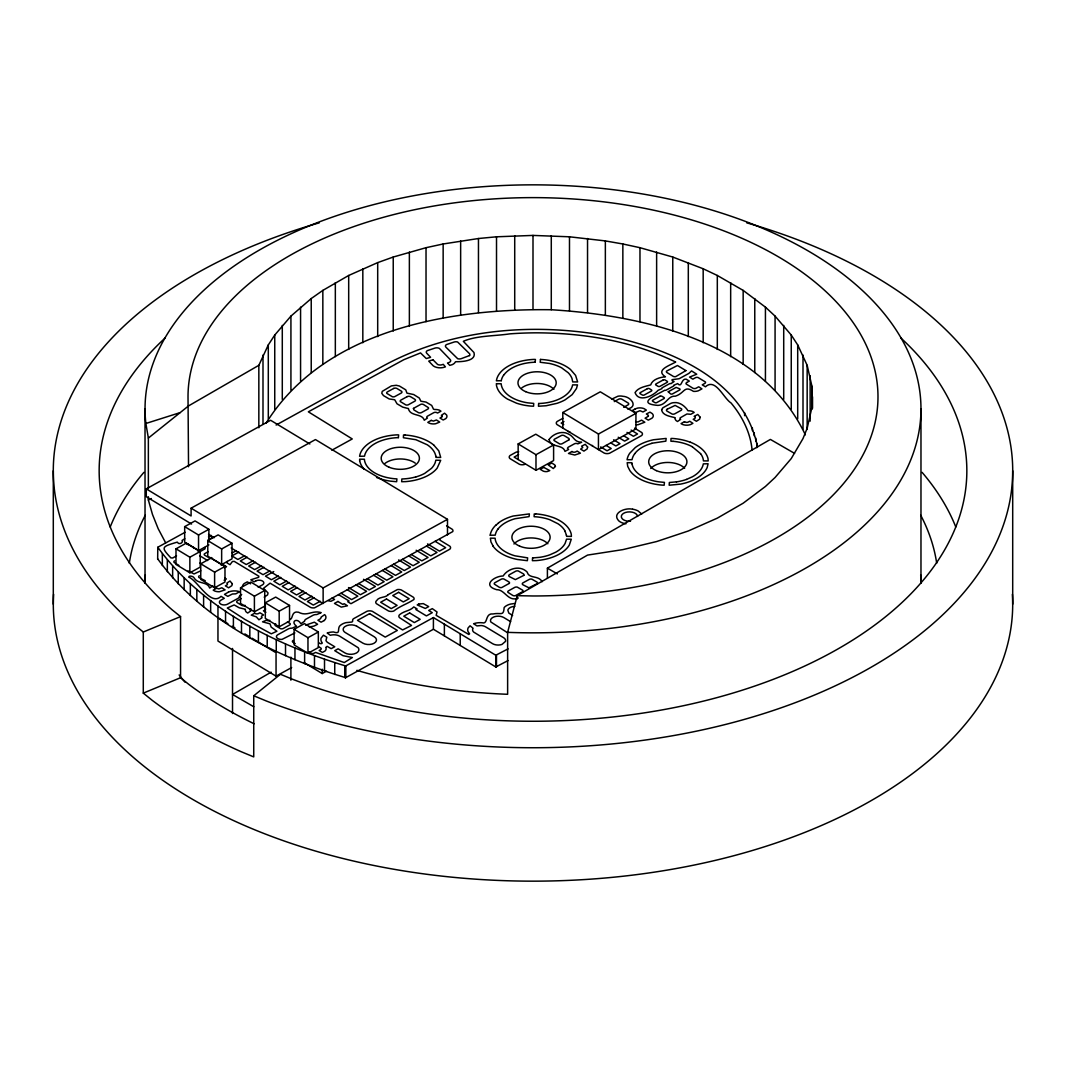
<?xml version="1.0" encoding="UTF-8"?>
<svg xmlns="http://www.w3.org/2000/svg" width="1066" height="1066" viewBox="0 0 1066 1066"><rect width="100%" height="100%" fill="white"/><g stroke="black" fill="none" stroke-linecap="round" stroke-linejoin="round"><path stroke-width="1.5" d="M359.642 460.712L359.668 459.18L364.412 459.246L364.505 460.365A35.844 20.694 0 0 0 384.293 476.862A35.991 20.774 0 0 0 394.62 478.754L396.925 478.887L396.645 481.712L390.356 481.139A40.695 23.492 0 0 1 376.525 477.448M258.838 427.786L258.838 365.318L268.299 344.931L274.748 335.044L290.925 316.109L311.232 298.56L322.838 290.392L348.689 275.468L377.697 262.609L393.234 257.039L426.027 247.698L443.15 243.981L478.461 238.518L496.516 236.799L533 235.413L569.484 236.799L605.355 240.916L622.85 243.981L639.973 247.698L672.766 257.039L703.174 268.765L717.311 275.468L743.162 290.392L765.428 307.141L775.075 316.109L791.252 335.044L797.701 344.931L807.162 365.318L811.932 386.252L811.932 407.359L807.162 428.292L803.004 438.566L791.252 458.567L775.075 477.488L765.428 486.469L743.162 503.205L717.311 518.143L688.303 530.988L656.629 541.541L622.85 549.616L587.539 555.093L517.223 595.681L507.629 632.351L507.629 694.286A387.971 223.993 0 0 1 356.87 670.354M501.313 380.709L496.37 380.815L496.876 378.617A40.601 23.439 0 0 1 502.379 370.395A40.708 23.505 0 0 1 534.053 359.402L535.438 359.469L535.132 362.174M398.351 437.646L398.657 434.928L397.285 434.848A40.695 23.492 0 0 0 365.665 445.908A40.601 23.439 0 0 0 360.095 454.089L359.575 456.288L364.519 456.181A35.898 20.734 0 0 1 398.404 437.62M193.666 547.391L193.626 548.39M266.034 423.242C324.291 329.7 449.359 308.314 551.282 309.74C644.85 315.443 761.364 342.013 805.376 434.888M185.138 532.267L157.781 547.271C202.287 608.606 274.548 644.41 345.677 665.97L433.409 617.56L495.797 655.244L508.056 648.861M157.781 558.97C202.287 620.305 274.548 656.123 345.677 677.67L433.409 629.26L495.797 666.956L508.056 660.574M439.885 539.13L439.858 540.116L449.852 546.205A4.904 2.825 0 0 1 449.732 549.256L350.954 603.702L347.716 601.744L349.075 600.997L338.508 594.615M496.316 524.845L498.502 523.02M174.624 560.809L174.091 561.249A2.385 1.372 0 0 0 174.544 562.755L178.835 565.353M275.721 623.89L275.175 624.33A2.399 1.386 0 0 0 275.641 625.835L280.691 628.74A2.385 1.372 0 0 0 283.303 628.474L289.526 625.036A2.385 1.386 0 0 0 290.099 623.543L287.46 621.798M293.15 640.399L292.617 640.839A2.385 1.372 0 0 0 293.07 642.358L295.215 643.651M319.267 222.834A479.7 276.947 0 0 0 134.143 624.649L143.284 632.018L143.284 693.14L152.425 700.495A479.7 276.947 0 0 0 240.983 751.623L253.735 756.9L253.735 695.778L280.438 674.272L291.977 679.042A433.835 250.47 0 0 0 835.091 650.553A433.835 250.47 0 0 0 900.837 337.975M148.361 488.601L148.361 438.073L188.535 405.906L258.838 365.318M271.15 672.166L232.521 694.472L253.775 706.745M547.404 578.118L547.404 568.151L770.385 439.419L794.57 453.383M305.636 625.169L314.363 622.171L317.601 624.263L314.403 625.889A9.661 5.583 0 0 1 308.98 626.701M611.578 399.217L617.907 396.232A7.275 4.197 0 0 1 622.89 396.299C630.739 396.565 638.721 406.546 627.674 408.971M191.547 524.046L146.269 496.689L146.269 488.881L270.617 420.27L309.846 443.976M276.121 425.041L380.375 367.517C450.798 328.008 536.318 321.559 614.482 337.322C673.219 350.474 745.121 381.202 757.473 447.147M146.269 488.881L191.094 515.971L191.094 508.176L315.456 439.565L447.493 519.329L447.493 534.932M208.896 544.899L198.542 550.616L184.671 542.234L184.671 526.631L195.038 520.914L208.896 529.296L208.896 541.781M331.846 450.212L352.26 438.952L308.341 411.822L403.801 359.708L420.537 352.926L426.28 358.562L430.611 357.31L426.733 353.219A3.824 2.212 0 0 1 427.306 350.634L434.955 348.102A3.824 2.212 0 0 1 439.419 348.422L450.238 359.615A3.824 2.212 0 0 1 448.719 362.613L447.507 363L449.745 365.371L452.184 364.679A8.728 5.037 0 0 0 455.235 362.134L455.648 361.707C461.938 361.814 476.595 361.081 473.957 352.526L463.324 341.307C476.182 335.59 495.024 336.11 509.721 333.871A215.878 124.642 0 0 1 536.504 332.832C584.128 332.992 632.618 341.093 675.671 362.054C668.875 365.851 655.19 370.182 665.451 376.844C660.067 377.151 652.299 379.429 650.713 384.893C645.836 386.332 638.241 387.331 635.056 392.594C638.721 402.975 653.258 395.819 658.042 390.356L661.959 388.597A1.426 0.826 0 0 1 662.306 387.704L669.381 383.8A1.426 0.826 0 0 1 670.954 383.64L674.085 381.548L672.206 380.749L672.046 379.669L679.122 378.736L688.863 373.406L691.567 370.901L696.711 374.219L689.595 377.071L692.833 379.163L695.392 377.75A2.385 1.386 0 0 1 698.003 377.484L705.372 381.934A2.399 1.386 0 0 1 704.799 383.427L702.241 384.839L705.465 386.798C715.459 377.457 723.614 398.404 730.983 402.908C742.189 416.273 750.544 432.596 752.09 450.158M184.804 538.783L182.113 540.409C183.752 542.834 178.608 545.299 177.276 542.128C161.446 546.818 160.7 547.005 170.893 557.891L172.705 557.984L176.543 555.866M184.671 526.631L198.542 535.012L208.896 529.296M175.997 548.83L186.363 543.114L200.221 551.495L200.221 567.099L189.868 572.815L175.997 564.434L175.997 548.83L189.868 557.212L189.868 572.815M208.47 536.944L211.228 535.412M208.15 539.942L213.68 536.891M207.777 540.595L218.144 534.879L232.015 543.247L232.015 558.851L221.648 564.567L207.777 556.199L207.777 540.595L221.648 548.963L221.648 564.567M189.868 557.212L200.221 551.495M208.176 551.642L204.392 553.867A2.265 1.306 0 0 0 204.832 555.306L209.349 557.891L211.828 557.638M221.648 548.963L232.015 543.247M200.754 563.794L211.121 558.078L224.979 566.446L224.979 582.049L214.612 587.766L200.754 579.398L200.754 563.794L214.612 572.162L214.612 587.766M232.241 552.908L236.386 550.616M200.714 570.83L194.039 573.961L188.082 570.936M238.824 552.095L231.922 555.906L237.865 559.49L244.767 555.679M214.612 572.162L224.979 566.446M247.219 557.158L240.303 560.969L246.246 564.554L253.162 560.743M255.6 562.222L248.684 566.033L254.627 569.617L261.543 565.806M224.1 580.224L226.352 578.971L224.953 578.065M263.982 567.285L257.079 571.096L263.022 574.694L269.925 570.87M240.53 587.819L250.896 582.103L264.754 590.484L264.754 606.088L254.401 611.804L240.53 603.423L240.53 587.819L254.401 596.2L254.401 611.804M255.76 580.943L254.054 581.876L250.83 579.784L258.678 577.279L258.851 576.226L234.24 561.369L232.428 561.489L230.016 564.7L226.765 562.728L227.218 561.382M273.749 571.589L265.461 576.16L271.404 579.757L278.306 575.946M562.795 412.502L600.291 391.822L635.936 413.355L635.936 428.958L598.439 449.639L598.439 434.035L562.795 412.502L562.795 428.106M258.212 587.219L262.356 584.928A4.784 2.758 0 0 0 262.516 581.037A4.784 2.758 0 0 0 255.747 580.943M518.156 459.526L518.156 443.922L535.772 434.195L553.6 444.975L553.6 460.579L535.985 470.293L514.132 457.087L518.622 454.609M241.156 598.692L237.425 600.744A2.385 1.372 0 0 0 237.345 602.703L241.636 605.288A2.385 1.372 0 0 0 245.02 605.341M280.758 577.412L273.842 581.223L279.785 584.821L286.687 581.01M563.954 421.55L561.182 423.082L563.741 424.628M254.401 596.2L264.754 590.484M614.283 401.602L618.6 399.23A2.385 1.386 0 0 1 621.971 399.27L628.074 402.961A2.385 1.386 0 0 1 628.007 404.907L623.69 407.292M289.139 582.489L282.224 586.3L288.166 589.884L295.082 586.073M265.314 602.796L275.681 597.08L289.539 605.448L289.539 621.065L279.185 626.781L265.314 618.4L265.314 602.796L279.185 611.178L279.185 626.781M518.156 443.922L535.985 454.689L553.6 444.975M297.521 587.553L290.618 591.364L296.548 594.948L303.464 591.137M305.902 592.616L299 596.427L304.943 600.011L311.845 596.2M686.757 382.507L689.316 381.095L686.078 379.136C680.961 378.51 682.08 388.41 677.643 383.6L673.685 385.292A1.426 0.826 0 0 1 673.352 386.185L666.263 390.089A1.426 0.826 0 0 1 664.691 390.249C657.229 394.607 635.096 403.521 657.962 405.4C666.823 404.893 667.556 395.579 675.431 396.166C685.105 392.968 683.746 385.079 693.446 391.355A7.315 4.224 0 0 0 698.323 390.782L701.948 388.877L698.723 386.785L696.165 388.197A2.385 1.372 0 0 1 692.78 388.144L686.184 384.013A2.385 1.372 0 0 1 686.757 382.507M598.439 434.035L635.936 413.355M279.185 611.178L289.539 605.448M191.094 508.176L323.131 587.939L447.493 519.329M314.297 597.68L307.381 601.49L313.324 605.075L320.226 601.264M294.109 629.313L304.463 623.597L318.334 631.978L318.334 647.582L307.967 653.298L294.109 644.93L294.109 629.313L307.967 637.695L307.967 653.298M294.882 632.924L282.077 639.36A4.77 2.745 0 0 1 277.307 638.241L276.694 637.535A4.77 2.745 0 0 1 277.92 634.67L288.273 628.94A4.784 2.758 0 0 1 292.071 628.18L296.521 626.262C290.072 621.385 297.374 617.241 300.865 623.73L304.596 621.238A4.784 2.758 0 0 1 306.062 619.119L312.978 615.309A4.797 2.772 0 0 1 316.749 614.549L321.212 612.644C312.138 609.805 307.448 616.934 298.507 612.23C291.191 610.485 293.15 619.119 290.099 619.333M307.967 637.695L318.334 631.978M217.97 605.954L217.957 641.052L276.054 676.164L291.658 667.556M303.997 662.532L322.238 673.552L326.569 671.154M241.676 594.482L239.304 596.347A4.77 2.758 0 0 1 237.838 598.466L227.471 604.182A4.77 2.758 0 0 1 220.715 604.089A4.77 2.758 0 0 1 220.875 600.198L224.3 598.306L221.062 596.347C210.362 606.701 197.73 580.397 188.722 577.132C188.749 575.187 193.346 576.266 193.959 577.705C197.823 584.554 207.377 581.117 209.669 588.046L212.827 585.887M165.643 542.807L158.208 528.763L152.491 514.478L148.361 500.021L151.332 498.528M562.781 418.365L557.118 421.496A4.904 2.825 0 0 0 556.998 424.548L604.329 453.143A4.917 2.838 0 0 0 609.619 453.223L641.612 435.568A4.917 2.838 0 0 0 641.732 432.516L634.576 428.132M525.205 464.163L524.739 464.376A4.904 2.825 0 0 1 519.448 464.31L509.934 458.567A4.904 2.825 0 0 1 510.054 455.515L516.064 452.197A4.904 2.838 0 0 1 518.729 451.784M264.195 597.16L267.566 594.895L268.059 592.962L263.542 588.285L270.098 583.169L310.592 607.433A4.89 2.825 0 0 0 314.59 607.82L452.717 531.614A4.89 2.825 0 0 0 452.237 529.282L446.614 525.831M143.284 632.018L180.554 616.601L180.554 677.723L188.815 684.385A433.835 250.47 0 0 0 254.134 723.774M143.284 693.14L180.554 677.723M686.504 479.42L692.42 476.769A35.911 20.734 0 0 0 699.043 471.812A35.751 20.64 0 0 0 703.32 463.87L708.077 463.75L707.198 467.481A40.748 23.519 0 0 1 680.574 484.111L669.182 485.217L669.355 482.485L676.524 481.859M148.361 438.073L145.869 423.482L180.034 412.649M328.288 600.704L330.94 601.291L334.577 599.425L332.112 597.946M518.303 597.999C508.056 602.397 504.938 589.391 496.729 589.698C481.765 585.54 494.078 576.08 503.152 575.986C507.856 568.471 520.221 564.82 527.204 572.122C528.856 578.985 538.49 575 542.101 581.69M651.912 443.229L665.85 441.151L666.157 438.432L653.565 439.752A40.748 23.519 0 0 0 635.269 447.547L629.673 453.33A40.801 23.559 0 0 0 627.075 459.752L632.031 459.686A35.898 20.734 0 0 1 634.763 453.636M415.82 476.915L412.475 477.741A35.711 20.614 0 0 1 401.855 478.98L401.669 481.712L405.6 481.619A40.695 23.492 0 0 0 423.335 477.648A40.881 23.599 0 0 0 428.292 475.316L430.97 473.69A40.548 23.412 0 0 0 437.153 468.147L440.698 460.339L435.834 460.179L435.274 462.431A36.004 20.787 0 0 1 431.53 468.307L424.734 473.371A36.004 20.787 0 0 1 415.74 476.968M188.802 544.446L187.07 544.433M514.678 603.503L510.401 604.102A12.645 7.302 0 0 0 504.151 607.553C503.538 616.588 501.02 612.35 493.118 613.949C485.536 612.923 487.655 622.731 483.684 622.957A12.406 7.169 0 0 0 475.156 623.264L473.624 623.73L476.982 625.902L481.166 625.529A7.542 4.357 0 0 1 485.59 626.835L503.552 637.681A7.555 4.371 0 0 1 505.577 641.319L501.926 644.45A7.555 4.371 0 0 1 492.639 643.704L473.61 632.031A7.542 4.357 0 0 1 473.091 628.274L470.079 625.795L468.201 627.794A12.406 7.169 0 0 0 468.027 631.512L469.586 633.857L468.813 634.457L436.154 615.335L437.033 611.991L432.303 608.633L428.679 610.485L432.276 612.67L426.413 615.908L415.847 609.525L417.033 608.873L413.795 606.927C410.01 611.045 404.454 610.711 399.683 614.616A4.917 2.838 0 0 0 399.563 617.667L411.543 625.436L402.615 629.939L372.327 611.324A4.904 2.825 0 0 0 367.037 611.258L353.432 618.773A4.904 2.838 0 0 0 352.753 621.078L351.967 622.038L346.024 622.637A12.739 7.355 0 0 0 340.787 625.049C336.11 628.007 341.906 634.856 333.458 631.965A13.032 7.529 0 0 0 327.195 633.031L330.327 635.283L331.713 634.963A8.128 4.69 0 0 1 339.774 636.229L358.109 647.675A8.128 4.69 0 0 1 358.669 650.646A8.075 4.664 0 0 1 356.017 653.205A8.128 4.69 0 0 1 344.864 652.885L338.122 648.808L334.737 650.686L342.932 655.657L352.38 657.535L344.265 662.546L315.629 652.419L313.484 653.458A2.385 1.372 0 0 1 310.899 653.125L308.754 651.832M404.947 434.955L403.508 434.981L403.401 437.726L415.927 439.725L427.333 444.815A35.844 20.694 0 0 1 435.821 456.195M535.665 513.932L534.226 513.959L534.119 516.704L536.305 516.837A35.858 20.694 0 0 1 549.803 519.702L558.051 523.792A35.844 20.694 0 0 1 565.073 531.068M490.293 535.252L495.237 535.159A35.858 20.694 0 0 1 497.929 529.096M673.086 441.364L670.9 441.231L671.02 438.486L672.446 438.459A40.748 23.519 0 0 1 679.948 439.379A40.615 23.452 0 0 1 690.302 442.257M632.604 509.268C625.729 507.243 610.925 513.066 619.013 521.087A13.098 7.555 0 0 0 625.942 523.819M220.902 564.873L223.247 564.674L226.578 566.699L225.552 567.192A7.156 4.131 0 0 1 224.047 567.605M205.258 580.73L199.302 577.719A2.385 1.386 0 0 1 199.369 575.76M569.937 431.957L568.231 431.384M207.59 560.529L199.648 555.679M199.955 563.021L200.928 563.461M253.735 695.778L266.487 701.055A479.7 276.947 0 0 0 947.994 609.699A479.7 276.947 0 0 0 746.733 222.834M318.734 642.705C319.707 644.104 323.877 644.104 321.572 641.879A13.032 7.529 0 0 1 321.106 638.108L323.464 635.189L326.822 637.228L325.969 640.493A8.142 4.704 0 0 0 328.035 642.718L334.777 646.782L331.14 648.648L327.102 646.342L325.756 647.435A7.289 4.211 0 0 1 324.81 651.153L322.372 652.432L319.134 650.487L320.493 649.74A2.399 1.386 0 0 0 321.066 648.235L318.428 646.489M547.404 568.151L557.358 573.908M631.139 430.118L637.535 433.982L633.391 436.274L626.995 432.41M623.65 435.741L628.767 438.832L624.623 441.111L618.227 437.247M613.603 439.805L619.986 443.669L615.842 445.961L610.725 442.87M606.101 445.415L611.218 448.506L607.074 450.798L600.678 446.934M435.088 541.301L445.655 547.684L439.432 551.109L427.546 543.927M426.453 546.058L437.02 552.441L430.797 555.879L420.231 549.496M416.153 550.256L428.039 557.438L421.816 560.863L411.249 554.48M512.613 615.522L508.788 613.03L507.829 610.152A7.742 4.464 0 0 1 514.825 606.341M408.691 555.892L419.258 562.275L413.048 565.713L402.482 559.33M510.641 621.678L503.805 617.547A7.742 4.477 0 0 0 494.278 616.788A7.742 4.477 0 0 0 490.813 621.958L507.576 632.764M398.604 559.943L410.49 567.112L404.267 570.55L393.7 564.167M391.142 565.58L401.709 571.962L395.499 575.387L384.933 569.004M382.374 570.417L392.941 576.799L386.718 580.224L376.151 573.841M373.606 575.254L384.16 581.636L377.95 585.074L367.384 578.691M363.506 579.304L375.392 586.487L369.169 589.911L358.616 583.528M356.057 584.941L366.611 591.324L360.401 594.748L348.515 587.566M347.276 589.778L357.843 596.16L351.62 599.598L341.067 593.216M208.523 534.306L214.186 537.717M231.162 547.977L323.131 603.543L323.131 587.939M356.857 626.275L374.286 636.802A7.915 4.57 0 0 1 374.046 643.264A7.915 4.57 0 0 1 362.84 643.118L345.397 632.604A7.915 4.57 0 0 1 343.385 630.432L343.199 629.446A7.902 4.57 0 0 1 344.798 626.675A7.915 4.57 0 0 1 356.844 626.275M250.55 583.822L247.312 581.863L244.274 583.515A9.727 5.61 0 0 0 242.488 586.567M264.381 607.847L265.341 608.593A2.399 1.386 0 0 1 264.768 610.085L263.422 610.831L265.834 612.297M217.957 617.654L227.884 623.65M232.135 626.208L234.96 627.927M244.887 633.924L249.138 636.482M251.976 638.201L276.054 652.752L276.054 676.164M692.34 446.801L700.575 453.636M593.002 446.361L592.643 446.081A4.917 2.838 0 0 1 592.096 445.348M180.554 616.601L172.279 609.939A433.835 250.47 0 0 1 165.163 337.975M433.662 444.935L438.806 450.865L440.698 457.434L435.914 457.381L435.807 456.181M641.705 514.052L638.228 511.027A13.098 7.555 0 0 0 632.644 509.202M493.132 546.112L490.933 541.874L490.387 538.157L495.13 538.223L495.224 539.343A35.844 20.694 0 0 0 515.011 555.826L527.643 557.864L527.364 560.689L517.396 559.477A40.801 23.559 0 0 1 493.012 546.112M566.526 535.159L566.632 536.358L571.416 536.411L571.256 534.146A40.801 23.559 0 0 0 553.481 517.663L550.216 516.584A40.801 23.559 0 0 0 535.625 513.865M632.018 463.87L631.911 462.751L627.181 462.684L627.727 466.402L629.913 470.652A40.801 23.559 0 0 0 638.201 478.048L640.986 479.58A40.748 23.519 0 0 0 661.64 485.07L664.145 485.217L664.438 482.392L658.575 481.832A35.831 20.694 0 0 1 638.214 473.597A35.658 20.587 0 0 1 632.031 463.91M1012.7 470.786L1012.7 604.195M920.971 408.838L920.971 583.142A387.971 223.993 0 0 0 920.704 574.987M812.532 396.805L812.532 408.305M811.932 386.252L811.932 409.264M810.147 375.738L810.147 421.15M807.162 365.318L807.162 429.438M803.004 355.031L803.004 429.012M797.701 344.931L797.701 418.911M791.252 335.044L791.252 409.024M783.71 325.423L783.71 399.404M775.075 316.109L775.075 390.089M765.428 307.141L765.428 381.122M756.9 443.243L756.9 447.627M755.767 438.059L755.767 440.978M754.768 298.56L754.768 372.54M754.262 432.889L754.262 435.821M752.383 427.772L752.383 430.704M744.614 412.755L744.614 415.673M743.162 290.392L743.162 364.372M730.663 282.69L730.663 356.67M717.311 275.468L717.311 349.448M703.174 268.765L703.174 342.746M688.303 262.609L688.303 336.589M672.766 257.039L672.766 331.02M656.629 252.056L656.629 326.036M639.973 247.698L639.973 321.679M622.85 243.981L622.85 317.961M605.355 240.916L605.355 314.896M587.539 238.518L587.539 312.498M569.484 236.799L569.484 310.779M551.282 235.759L551.282 309.74M535.985 454.689L535.985 470.293M533 235.413L533 309.393M517.223 598.972L517.223 595.681L533 595.974A344.984 199.169 0 0 0 877.984 396.805A344.984 199.169 0 0 0 533 197.623A344.984 199.169 0 0 0 188.016 396.805L188.535 466.735M514.718 235.759L514.718 309.74M496.516 236.799L496.516 310.779M496.476 655.257L496.476 666.956M496.13 655.337L496.13 667.036M495.797 655.244L495.797 666.956M478.461 238.518L478.461 312.498M460.645 240.916L460.645 314.896M460.219 633.75L460.219 645.463M444.375 624.183L444.375 635.882M443.15 243.981L443.15 317.961M433.409 617.56L433.409 629.26M426.027 247.698L426.027 321.679M409.371 252.056L409.371 326.036M393.234 257.039L393.234 331.02M377.697 262.609L377.697 336.589M362.826 268.765L362.826 342.746M348.689 275.468L348.689 349.448M345.677 665.97L345.677 677.67M345.411 666.023L345.411 677.723M345.118 666.01L345.118 677.71M335.337 282.69L335.337 356.67M334.737 662.759L334.737 674.458M324.517 659.321L324.517 671.034M322.838 290.392L322.838 364.372M322.238 669.208L322.238 673.552M314.483 655.723L314.483 667.436M311.232 298.56L311.232 372.54M304.623 651.966L304.623 663.665M300.572 307.141L300.572 381.122M294.962 648.035L294.962 659.747M290.925 316.109L290.925 390.089M290.898 657.176L290.898 680.188M285.515 643.957L285.515 655.657M282.29 325.423L282.29 399.404M276.254 639.72L276.254 651.419M274.748 335.044L274.748 409.024M268.299 344.931L268.299 418.911M267.22 635.323L267.22 647.022M262.996 355.031L262.996 424.081M258.412 630.779L258.412 642.478M249.83 626.088L249.83 637.788M241.489 621.251L241.489 632.951M233.401 616.281L233.401 627.994M232.521 648.448L232.521 713.514M225.552 611.178L225.552 622.89M210.655 600.598L210.655 612.297M203.606 595.121L203.606 606.834M198.542 535.012L198.542 550.616M196.837 589.538L196.837 601.237M190.348 583.835L190.348 595.534M184.151 578.025L184.151 589.725M178.249 572.122L178.249 583.822M172.639 566.113L172.639 577.812M167.335 560.023L167.335 571.722M162.338 553.84L162.338 565.54M157.781 547.271L157.661 559.277M148.361 496.756L148.361 500.021M145.029 408.838L145.029 583.142A387.971 223.993 0 0 1 145.296 574.987M53.3 470.786L53.3 604.195M650.74 468.52A19.108 11.033 0 0 1 667.569 462.457A19.108 11.033 0 0 1 684.652 468.28M513.959 543.993A19.108 11.033 0 0 1 530.788 537.93A19.108 11.033 0 0 1 547.857 543.753M384.999 463.377A19.108 11.033 0 0 1 415.314 463.164M521.78 387.904A19.108 11.033 0 0 1 553.934 389.303M204.459 547.498A2.265 1.306 0 0 1 204.899 548.923L200.355 551.428A2.265 1.306 0 0 1 197.903 551.109M269.778 620.292A2.385 1.372 0 0 1 266.393 620.252L262.542 621.838L270.004 623.823L271.15 627.075L276.907 631.245L271.284 633.817L245.007 619.506L227.285 608.02L234.16 604.928L239.184 607.793L245.407 609.259A7.342 4.237 0 0 0 246.393 612.124L247.725 613.03L250.883 610.871A2.385 1.372 0 0 1 250.963 608.926M490.173 535.225A40.801 23.559 0 0 1 496.196 524.805M498.382 522.966A40.801 23.559 0 0 1 513.159 516.024L529.376 513.905L529.069 516.624L515.118 518.702A35.644 20.574 0 0 0 506.217 522.273A35.844 20.694 0 0 0 497.969 529.096M564.767 531.015A35.644 20.574 0 0 1 566.233 535.092M700.575 453.65A35.751 20.64 0 0 1 703.307 459.713L703.427 460.885L708.197 460.938L708.037 458.673A40.748 23.519 0 0 0 701.175 448.426A40.801 23.559 0 0 0 690.382 442.203M686.464 479.434A35.911 20.734 0 0 1 676.47 481.885M673.059 441.297A35.911 20.734 0 0 1 692.314 446.747M364.079 469.16A40.695 23.492 0 0 1 359.708 460.739M404.947 435.008A40.695 23.492 0 0 1 433.662 444.975M634.776 453.636A35.831 20.694 0 0 1 643.011 446.814A35.658 20.587 0 0 1 651.859 443.376M504.098 374.672A35.804 20.667 0 0 1 535.159 362.213M501.26 380.695A35.858 20.707 0 0 1 503.991 374.646M636.295 424.708A7.315 4.224 0 0 0 637.974 424.734L644.797 422.216L641.572 420.124L638.228 421.83A2.385 1.372 0 0 1 635.629 421.496M630.512 521.207A8.128 4.69 0 0 1 625.582 520.688A8.155 4.704 0 0 1 622.104 518.596A8.128 4.69 0 0 1 627.514 512.013A8.128 4.69 0 0 1 637.548 516.424M1012.394 594.322A479.7 276.947 0 0 1 533 881.156A479.7 276.947 0 0 1 53.606 594.322M145.869 423.482A387.971 223.993 0 0 1 524.539 184.898A387.971 223.993 0 0 1 920.877 413.728A387.971 223.993 0 0 1 507.629 632.351M185.044 682.2A387.971 223.993 0 0 1 179.141 674.965M129.306 563.261A405.16 233.92 0 0 1 145.282 515.238M920.718 515.238A405.16 233.92 0 0 1 936.694 563.261M110.211 526.99A433.835 250.47 0 0 1 143.91 472.358M922.09 472.358A433.835 250.47 0 0 1 955.789 526.99M496.463 383.707L496.436 385.239A40.708 23.505 0 0 0 507.469 399.07L516.504 403.175A40.708 23.505 0 0 0 530.908 406.093L533.573 406.226L533.72 403.414L527.857 402.855A35.804 20.667 0 0 1 507.549 394.607A35.658 20.587 0 0 1 501.313 384.933L501.193 383.773L496.463 383.707M408.385 408.571C410.13 416.819 422.296 413.062 424.268 420.231L427.426 418.085A2.385 1.386 0 0 1 427.506 416.14L433.715 412.702A2.385 1.372 0 0 1 436.34 412.435L437.566 413.035L440.951 411.17L439.552 410.25A7.302 4.211 0 0 0 434.755 409.517L433.489 409.171L431.703 405.426L426.027 402.082L420.857 401.216L419.311 398.044L413.701 394.553L406.919 393.114L405.773 389.863L399.444 386.025L396.272 385.292L391.395 385.892L382.241 391.382L381.788 393.301L383.48 395.593L389.157 398.937L394.726 399.763L397.005 403.774L402.695 407.119L408.385 408.571M661.626 409.65C662.253 415.66 670.9 416.433 675.191 417.725A7.329 4.237 0 0 0 676.177 420.604L677.496 421.496L680.668 419.351A2.399 1.386 0 0 1 680.201 417.845L686.957 413.968L690.795 414.301L694.179 412.435L692.78 411.529A7.302 4.211 0 0 0 687.983 410.783C685.665 406.906 680.015 401.762 673.925 402.655A6.249 3.611 0 0 0 670.407 403.574L662.892 407.798L661.626 409.65M549.11 439.485C550.482 447.92 563.048 444.136 564.98 451.344L568.604 449.479L567.472 448.213L568.218 447.24L574.427 443.816A2.385 1.386 0 0 1 577.812 443.856L581.663 442.27C573.361 441.924 574.747 436.514 567.458 433.542C561.222 430.651 552.788 434.168 549.11 439.485M587.633 447.054L587.139 448.959L583.901 451.105L580.664 449.146L582.769 447.44L581.636 446.161L585.261 444.309L587.633 447.054M232.321 583.742L231.842 585.66L228.604 587.806L225.366 585.847L226.725 585.101A2.385 1.386 0 0 0 226.791 583.155L229.963 580.997L232.321 583.742M700.149 417.206L699.669 419.125L696.431 421.257L693.193 419.311L694.552 418.565A2.385 1.386 0 0 0 695.125 417.059L694.153 416.326L697.777 414.461L700.149 417.206M538.636 403.508L538.463 406.239L546.152 405.746L556.865 403.361A40.881 23.599 0 0 0 565.073 399.857L572.175 394.647L576.479 388.504L577.492 384.879L572.602 384.893A35.804 20.667 0 0 1 561.702 397.791L561.529 397.898A35.858 20.707 0 0 1 552.601 401.456L549.27 402.268A35.711 20.614 0 0 1 538.636 403.508M532.574 557.944L532.387 560.676L536.305 560.596A40.801 23.559 0 0 0 569.324 545.072L571.283 539.209L566.552 539.156L565.1 543.433A35.858 20.694 0 0 1 555.639 552.241L549.71 554.88A35.858 20.694 0 0 1 539.729 557.331L532.574 557.944M540.475 359.429L540.182 362.267L549.39 363.439A35.858 20.707 0 0 1 561.609 367.81L568.258 372.78A35.951 20.76 0 0 1 572.042 378.643L572.709 381.908L577.625 381.948L575.587 375.392L570.457 369.462A40.695 23.492 0 0 0 549.23 360.415A40.708 23.505 0 0 0 541.728 359.509L540.475 359.429M388.064 594.708C385.905 597.999 379.003 596.334 376.578 600.651A4.904 2.825 0 0 0 376.458 603.702L388.477 610.965A4.904 2.825 0 0 0 393.767 611.045C400.416 605.781 406.732 604.209 413.861 599.572A4.93 2.852 0 0 0 413.368 597.24L401.349 589.978A4.93 2.852 0 0 0 397.338 589.591L388.064 594.708M555.426 466.428L553.281 468.534L548.177 464.883L551.815 463.03L554.76 464.883L555.426 466.428M413.435 408.398L413.888 409.904L418.178 412.502A2.385 1.386 0 0 0 421.563 412.542L427.786 409.117A2.385 1.372 0 0 0 428.359 407.625L423.562 404.574A2.399 1.386 0 0 0 420.977 404.241L413.435 408.398M668.249 391.755L670.514 393.86A1.439 0.826 0 0 0 672.539 393.887L679.615 389.983A1.439 0.826 0 0 0 679.668 388.81L676.124 387.411L668.249 391.755M685.891 370.595L675.737 376.618A2.399 1.386 0 0 1 673.139 376.285L667.036 372.594A2.399 1.386 0 0 1 666.583 371.088L677.456 365.505L685.891 370.595M469.506 355.564L461.178 358.682A3.811 2.199 0 0 1 457.714 358.736L445.894 347.156A3.824 2.212 0 0 1 446.467 344.585L454.116 342.039A3.811 2.199 0 0 1 457.594 341.986L469.4 353.566A3.811 2.199 0 0 1 469.506 355.564M441.857 416.846L439.965 418.045L443.19 419.991L445.628 418.711A7.289 4.211 0 0 0 446.587 414.98L444.549 413.195L441.391 415.34A2.399 1.386 0 0 1 441.844 416.846M569.031 439.778L562.275 443.656A2.399 1.386 0 0 1 559.663 443.922L554.107 440.564A2.399 1.386 0 0 1 554.68 439.072L561.689 435.354A2.385 1.372 0 0 1 564.274 435.688L568.564 438.273A2.385 1.372 0 0 1 569.031 439.778M648.181 416.34L645.077 418.192L648.315 420.137L651.966 418.192A7.289 4.211 0 0 0 652.205 413.581L649.967 412.129L646.342 413.994L647.715 414.821A2.385 1.372 0 0 1 648.181 416.34M667.196 409.224L666.663 409.664A2.399 1.386 0 0 0 667.129 411.183L672.18 414.074A2.385 1.372 0 0 0 674.791 413.808L681.014 410.383A2.385 1.386 0 0 0 681.587 408.891L675.124 405.413L667.196 409.224M509.308 583.382L501.766 587.539A2.399 1.386 0 0 1 499.181 587.206L494.397 584.155A2.385 1.372 0 0 1 494.97 582.662L501.18 579.238A2.385 1.372 0 0 1 503.805 578.971L508.855 581.876A2.399 1.386 0 0 1 509.308 583.382M523.819 575.374L515.358 579.624L509.401 576.613A2.385 1.386 0 0 1 509.481 574.654L515.691 571.229A2.385 1.372 0 0 1 518.303 570.963L523.366 573.868A2.399 1.386 0 0 1 523.819 575.374M522.846 591.55L515.304 595.721A2.399 1.386 0 0 1 512.719 595.388L507.922 592.336A2.385 1.372 0 0 1 508.495 590.844L514.718 587.406A2.385 1.372 0 0 1 517.33 587.139L522.38 590.044A2.399 1.386 0 0 1 522.846 591.55M537.357 583.555L528.896 587.806L522.926 584.781A2.385 1.386 0 0 1 523.006 582.836L529.229 579.411A2.385 1.372 0 0 1 531.841 579.144L536.891 582.036A2.399 1.386 0 0 1 537.357 583.555M324.157 620.545L321.106 622.184L317.881 620.239L319.573 619.293A4.797 2.772 0 0 0 321.053 617.174L324.61 614.642L325.33 615.349A9.661 5.583 0 0 1 324.157 620.545M418.725 604.062L417.232 604.928L425.321 608.459L428.705 606.594L423.282 603.609L418.725 604.062M254.707 613.19L251.243 615.135L256.32 616.868L258.945 619.799L262.103 617.654A2.385 1.372 0 0 1 262.183 615.708L263.542 614.962L259.904 612.763L258.545 613.51A2.385 1.372 0 0 1 255.174 613.47L254.707 613.19M635.256 408.864L632.365 410.49L635.669 412.502L639.946 410.703L642.985 411.969L646.369 410.104L644.064 408.638A7.289 4.211 0 0 0 637.615 408.091L635.256 408.864M431.25 420.39L427.786 422.349L429.265 423.175A7.289 4.211 0 0 0 435.714 423.722L439.685 422.069L436.447 419.977L433.396 421.097L431.25 420.39M216.651 588.205L213.2 590.151L214.666 590.977A7.289 4.211 0 0 0 219.463 591.723L225.086 589.871L221.861 587.779L218.796 588.912L216.651 588.205M228.297 592.216L224.5 594.362L227.804 596.36L232.388 594.002L235.799 593.842L239.477 591.803L238.571 591.39A9.701 5.597 0 0 0 229.496 591.697L228.297 592.216M543.7 467.361L540.235 469.32L543.247 471.105A4.93 2.838 0 0 0 547.231 471.532L549.763 470.612L543.7 467.361M571.962 451.504L568.498 453.463L574.774 455.022L580.384 453.183L577.159 451.078L575.813 451.824A2.385 1.386 0 0 1 572.429 451.784L571.962 451.504M337.922 601.464L334.471 603.409L341.293 607.114L347.436 605.781L344.198 603.689L342.852 604.435L337.922 601.464M684.479 421.67L681.027 423.615L682.493 424.441A7.289 4.211 0 0 0 690.488 424.588L692.913 423.335L689.689 421.243L688.33 421.989A2.385 1.372 0 0 1 685.718 422.256L684.479 421.67M393.62 388.477L387.398 391.902A2.399 1.386 0 0 0 386.825 393.394L392.381 396.752A2.399 1.386 0 0 0 394.993 396.485L401.202 393.061A2.385 1.372 0 0 0 401.282 391.115L396.992 388.517A2.385 1.372 0 0 0 393.62 388.477M407.145 396.645L400.936 400.083A2.399 1.386 0 0 0 400.35 401.576L405.906 404.933A2.399 1.386 0 0 0 408.518 404.667L414.741 401.242A2.385 1.372 0 0 0 414.821 399.284L410.53 396.699A2.385 1.372 0 0 0 407.145 396.645M647.395 388.677L640.32 392.581A1.439 0.826 0 0 0 640.266 393.754L642.252 394.953A1.439 0.826 0 0 0 644.277 394.98L651.353 391.075A1.439 0.826 0 0 0 651.406 389.903L649.421 388.704A1.439 0.826 0 0 0 647.395 388.677M663.119 380.002L656.03 383.907A1.439 0.826 0 0 0 655.99 385.079L657.962 386.278A1.439 0.826 0 0 0 660.001 386.305L667.076 382.401A1.439 0.826 0 0 0 667.116 381.228L665.144 380.029A1.439 0.826 0 0 0 663.119 380.002M659.934 396.259L652.858 400.163A1.439 0.826 0 0 0 652.805 401.336L654.79 402.535A1.439 0.826 0 0 0 656.816 402.562L663.905 398.644A1.439 0.826 0 0 0 663.945 397.471L661.973 396.285A1.439 0.826 0 0 0 659.947 396.259M386.518 598.999L380.655 602.237L391.209 608.619L397.085 605.381L386.518 598.999M398.617 592.323L392.741 595.561L403.308 601.944L409.171 598.706L398.617 592.323M369.596 613.683L357.496 620.345L385.226 637.108L397.325 630.432L369.596 613.683M409.637 612.95L403.761 616.201L414.314 622.584L420.191 619.333L409.637 612.95M432.943 359.762L428.732 361.134L433.249 365.851A8.728 5.037 0 0 0 443.07 367.557L445.428 366.851L443.243 364.345L442.017 364.732A3.824 2.212 0 0 1 437.553 364.412L432.943 359.762M388.85 467.121A19.108 11.033 0 0 0 419.271 459.593A19.108 11.033 0 0 0 392.768 448.146A19.108 11.033 0 0 0 388.85 467.121M519.568 546.098A19.108 11.033 0 0 0 549.989 538.57A19.108 11.033 0 0 0 523.486 527.124A19.108 11.033 0 0 0 519.568 546.098M525.631 391.648A19.108 11.033 0 0 0 556.066 384.12A19.108 11.033 0 0 0 529.562 372.674A19.108 11.033 0 0 0 525.631 391.648M656.35 470.626A19.108 11.033 0 0 0 686.784 463.097A19.108 11.033 0 0 0 660.28 451.651A19.108 11.033 0 0 0 656.35 470.626"/></g></svg>
